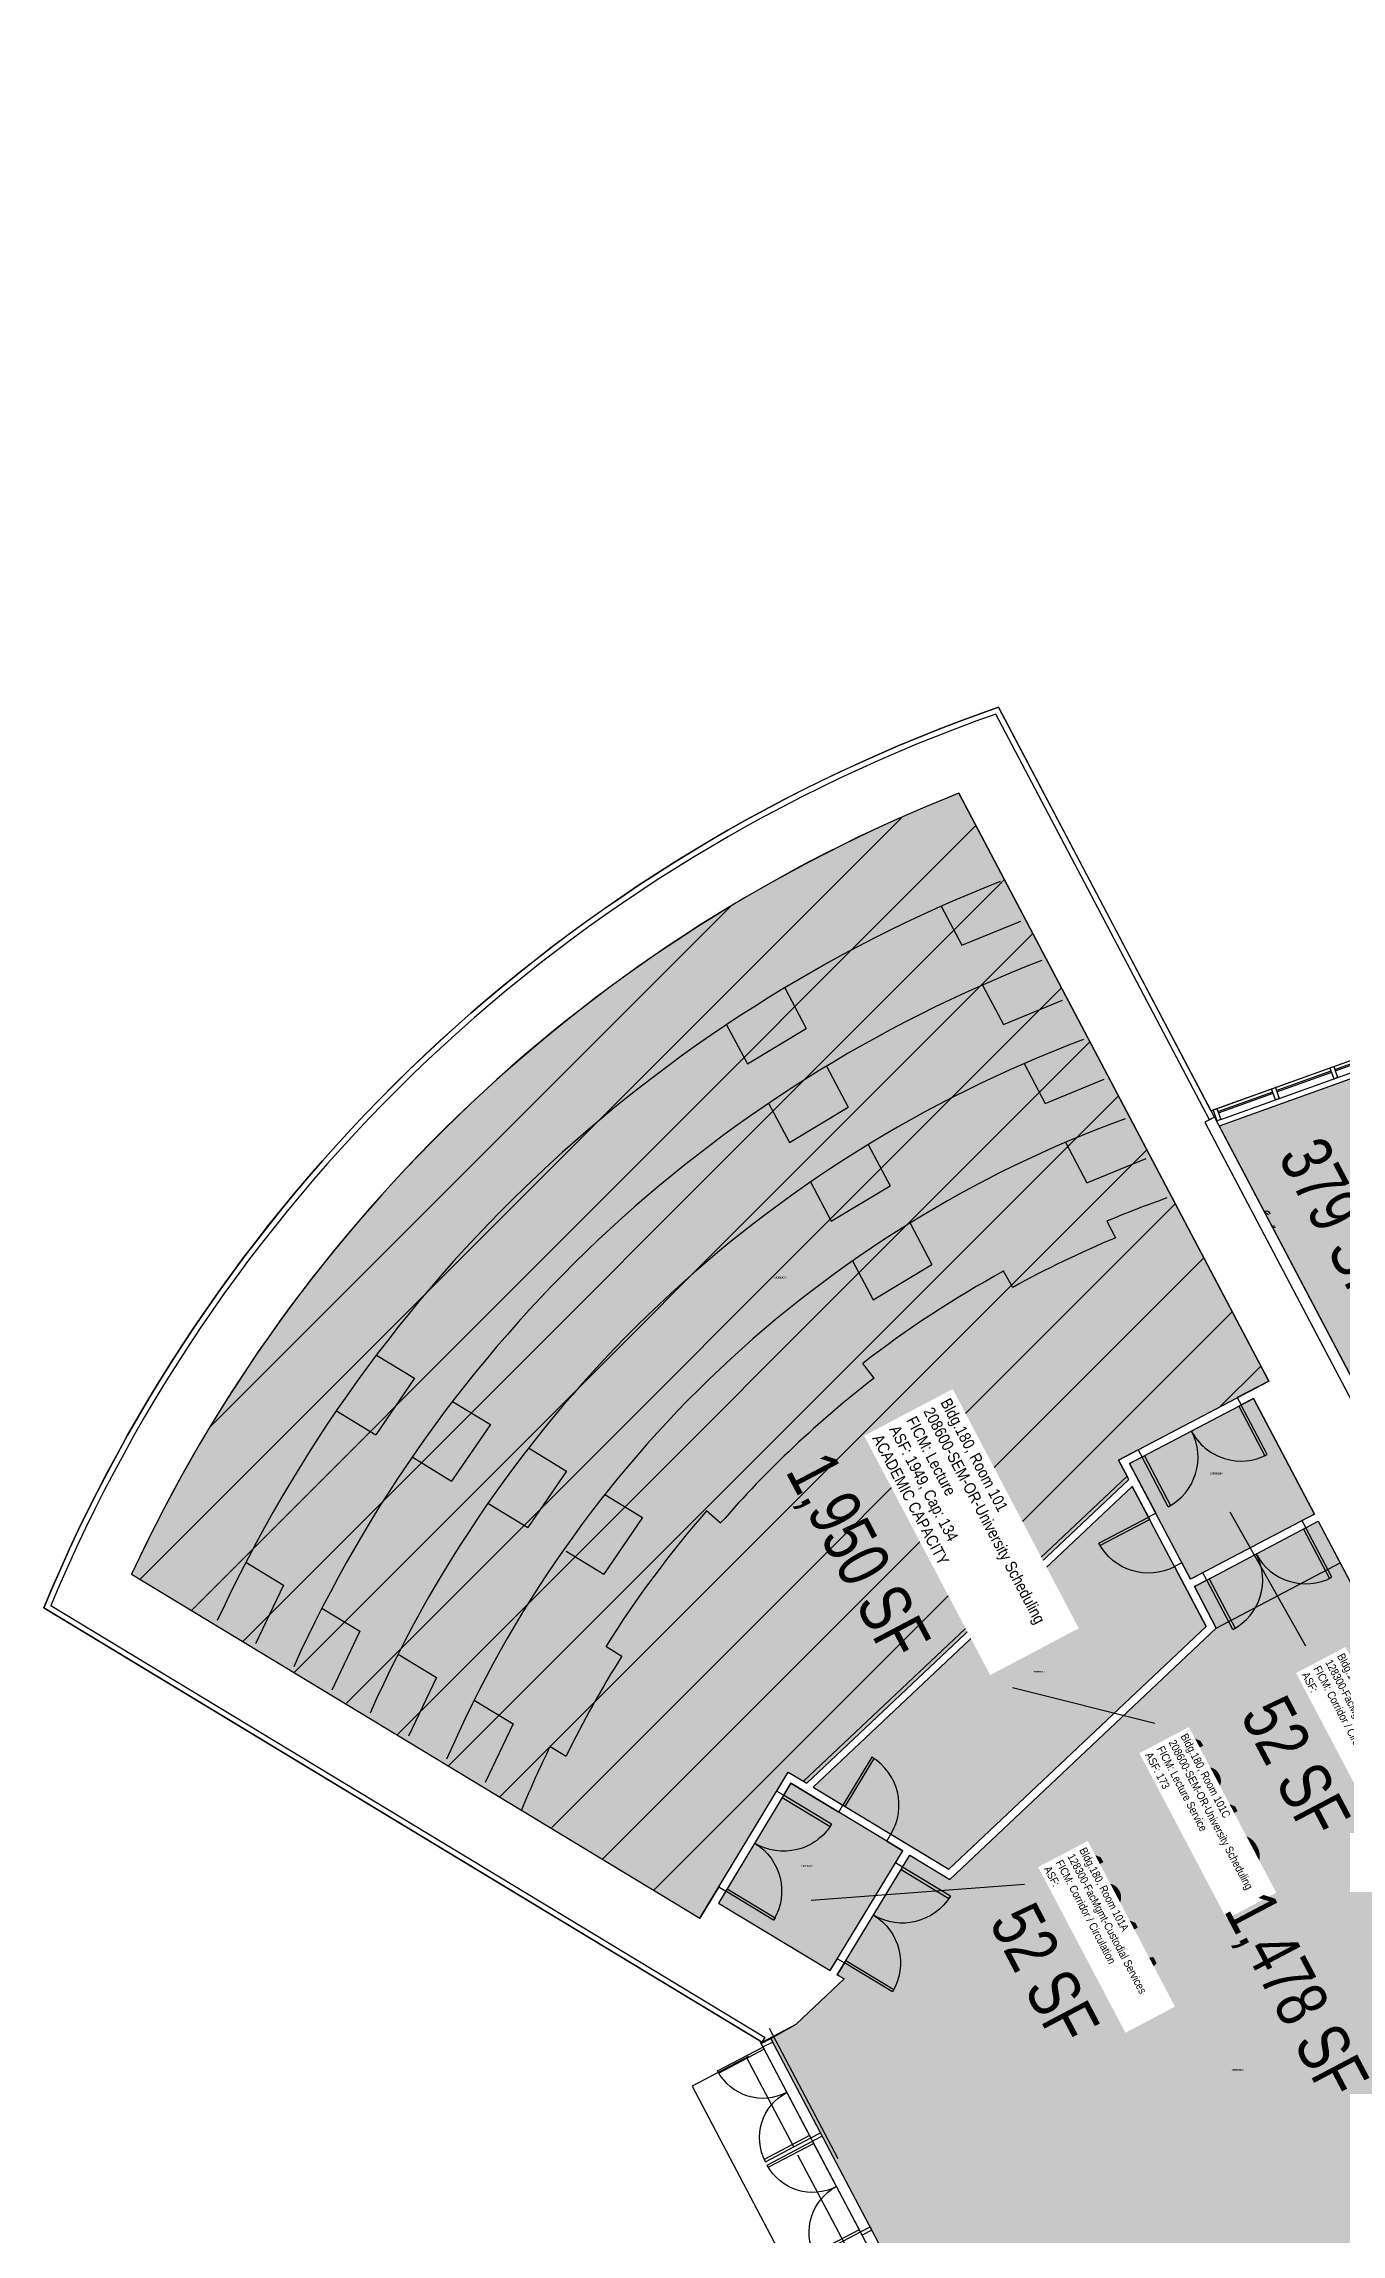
# Model space of a CAD drawing. Header units: inches. Extents: x 69211881 to 69215071, y 27675419 to 27678807.
# Drawn here: x 69211881 to 69212715, y 27676813 to 27678220 of the extents above; entities that cross this region are included whole.
import ezdxf
from ezdxf.enums import TextEntityAlignment as Align

# ---------------------------------------------------------------- set-up
doc = ezdxf.new("R2010")
doc.units = ezdxf.units.IN
doc.header["$LTSCALE"] = 0.25
doc.header["$MEASUREMENT"] = 0
doc.layers.get('0').update_dxf_attribs({"linetype": 'CONTINUOUS'})
for name, color, linetype in [('A-DOOR', 2, 'CONTINUOUS'), ('A-FLOR', 3, 'CONTINUOUS'), ('A-GLAZ', 1, 'CONTINUOUS'), ('A-IDEN-RNUM', 7, 'CONTINUOUS'), ('A-IDEN-SNUM', 4, 'CONTINUOUS'), ('A-IDEN-VNUM', 4, 'CONTINUOUS'), ('A-WALL', 5, 'CONTINUOUS'), ('AREA-ASSIGN', 7, 'CONTINUOUS'), ('AREA-GROSS', 1, 'CONTINUOUS'), ('AREA-TEXT', 3, 'CONTINUOUS'), ('Rooms-Capacity', 4, 'CONTINUOUS'), ('Rooms-Category-Color', 7, 'CONTINUOUS'), ('Rooms-College-Color', 7, 'CONTINUOUS'), ('Rooms-Department-Color', 7, 'CONTINUOUS'), ('Rooms-Division-Color', 7, 'CONTINUOUS'), ('Rooms-Information', 7, 'CONTINUOUS')]:
    doc.layers.add(name, color=color, linetype=linetype)
doc.styles.add('CP_AREA', font='arial.ttf', dxfattribs={"height": 15})
doc.styles.add('CP_ROOMSNUMBER', font='arial.ttf', dxfattribs={"height": 1})
doc.styles.add('CP_ROOMVNUMBER', font='arial.ttf', dxfattribs={"width": 0.85, "height": 0.075})

# ---------------------------------------------------------------- blocks, each defined once
blk = doc.blocks.new('Z08DD72')
at = {"linetype": 'Continuous', "lineweight": -3}
for points in [[(-36, 0), (-34.25, 0), (-34.25, 36), (-36, 36)], [(36, 0), (34.25, 0), (34.25, 36), (36, 36)]]:
    blk.add_lwpolyline(points, close=True, dxfattribs=at)
for centre, start, end in [((-36, 0), 0, 90), ((36, 0), 90, 180)]:
    blk.add_arc(centre, 36, start, end)
blk = doc.blocks.new('Z08D36')
at = {"linetype": 'Continuous', "lineweight": -3}
blk.add_lwpolyline([(-18, 0), (-16.25, 0), (-16.25, 36), (-18, 36)], close=True, dxfattribs=at)
blk.add_arc((-18, 0), 36, 0, 90)

msp = doc.modelspace()

# ---------------------------------------------------------------- hatches: boundary and pattern name
at = {"layer": 'Rooms-Capacity'}
h = msp.add_hatch(dxfattribs=at)
h.set_pattern_fill('ANSI31', color=256, scale=300, style=0)
h.set_pattern_definition([(45, (0, 0), (-26.516504294, 26.516504294), [])])
edge = h.paths.add_edge_path()
edge.add_line((69212668.7, 27677360.8), (69212469.5, 27677738.7))
edge.add_arc((69212831.9, 27676821.7), 985.9, 111.5649, 155.1049)
edge.add_line((69211937.6, 27677236.8), (69212303, 27677015.8))
edge.add_line((69212303, 27677015.8), (69212359.7, 27677109.6))
edge.add_line((69212359.7, 27677109.6), (69212371.8, 27677102.4))
edge.add_line((69212371.8, 27677102.4), (69212578.8, 27677297.5))
edge.add_line((69212578.8, 27677297.5), (69212572.2, 27677310))
edge.add_line((69212572.2, 27677310), (69212668.7, 27677360.8))
at = {"layer": 'Rooms-Category-Color', "true_color": 0xffff64}
h = msp.add_hatch(color=51, dxfattribs=at)
edge = h.paths.add_edge_path()
edge.add_line((69212668.7, 27677360.8), (69212469.5, 27677738.7))
edge.add_arc((69212831.9, 27676821.7), 985.9, 111.5649, 155.1049)
edge.add_line((69211937.6, 27677236.8), (69212303, 27677015.8))
edge.add_line((69212303, 27677015.8), (69212359.7, 27677109.6))
edge.add_line((69212359.7, 27677109.6), (69212371.8, 27677102.4))
edge.add_line((69212371.8, 27677102.4), (69212578.8, 27677297.5))
edge.add_line((69212578.8, 27677297.5), (69212572.2, 27677310))
edge.add_line((69212572.2, 27677310), (69212668.7, 27677360.8))
at = {"layer": 'Rooms-Category-Color', "true_color": 0xadadad}
for points in [[(69212636.9, 27677524.6), (69212776.2, 27677260.2), (69212828.6, 27677160.8), (69212869.4, 27677175.5), (69212873.9, 27677163), (69212930.4, 27677183.3), (69212788.1, 27677579)], [(69212618.5, 27677233.5), (69212579.3, 27677307.8), (69212658.9, 27677349.7), (69212698.1, 27677275.4)], [(69212433.4, 27677059), (69212361.5, 27677102.4), (69212314.9, 27677025.4), (69212386.8, 27676982)]]:
    msp.add_hatch(color=253, dxfattribs=at).paths.add_polyline_path(points)
at = {"layer": 'Rooms-Category-Color', "true_color": 0xffff64}
msp.add_hatch(color=51, dxfattribs=at).paths.add_polyline_path([(69212628.5, 27677203.2), (69212581, 27677293.2), (69212375.9, 27677099.8), (69212463, 27677047.2)])
at = {"layer": 'Rooms-Category-Color', "true_color": 0xadadad}
h = msp.add_hatch(color=253, dxfattribs=at)
edge = h.paths.add_edge_path()
edge.add_line((69212716.1, 27676752.5), (69212486.3, 27676720.5))
edge.add_line((69212486.3, 27676720.5), (69212463.6, 27676763.6))
edge.add_line((69212463.6, 27676763.6), (69212445.4, 27676754.6))
edge.add_line((69212445.4, 27676754.6), (69212348.6, 27676938.3))
edge.add_line((69212348.6, 27676938.3), (69212364.9, 27676947.5))
edge.add_line((69212364.9, 27676947.5), (69212395.7, 27676976.6))
edge.add_line((69212395.7, 27676976.6), (69212391.3, 27676979.2))
edge.add_line((69212391.3, 27676979.2), (69212396, 27676986.9))
edge.add_line((69212396, 27676986.9), (69212437.9, 27677056.2))
edge.add_line((69212437.9, 27677056.2), (69212463.7, 27677040.6))
edge.add_line((69212463.7, 27677040.6), (69212635, 27677202.1))
edge.add_line((69212635, 27677202.1), (69212620.9, 27677228.8))
edge.add_line((69212620.9, 27677228.8), (69212628.9, 27677233))
edge.add_line((69212628.9, 27677233), (69212700.5, 27677270.8))
edge.add_line((69212700.5, 27677270.8), (69212779.2, 27677121.6))
edge.add_line((69212779.2, 27677121.6), (69212974, 27677191.7))
edge.add_line((69212974, 27677191.7), (69212963.5, 27677220.6))
edge.add_line((69212963.5, 27677220.6), (69213031.3, 27677245))
edge.add_line((69213031.3, 27677245), (69213041.7, 27677216))
edge.add_line((69213041.7, 27677216), (69213129, 27677122.5))
edge.add_line((69213129, 27677122.5), (69213097.2, 27677105.7))
edge.add_line((69213097.2, 27677105.7), (69213111.1, 27677079.2))
edge.add_line((69213111.1, 27677079.2), (69213052.8, 27677048.4))
edge.add_line((69213052.8, 27677048.4), (69213014.7, 27677060.2))
edge.add_arc((69213530.7, 27676260.6), 951.6, 122.8372, 148.8751)
at = {"layer": 'Rooms-College-Color', "true_color": 0xffff64}
h = msp.add_hatch(color=51, dxfattribs=at)
edge = h.paths.add_edge_path()
edge.add_line((69212668.7, 27677360.8), (69212469.5, 27677738.7))
edge.add_arc((69212831.9, 27676821.7), 985.9, 111.5649, 155.1049)
edge.add_line((69211937.6, 27677236.8), (69212303, 27677015.8))
edge.add_line((69212303, 27677015.8), (69212359.7, 27677109.6))
edge.add_line((69212359.7, 27677109.6), (69212371.8, 27677102.4))
edge.add_line((69212371.8, 27677102.4), (69212578.8, 27677297.5))
edge.add_line((69212578.8, 27677297.5), (69212572.2, 27677310))
edge.add_line((69212572.2, 27677310), (69212668.7, 27677360.8))
at = {"layer": 'Rooms-College-Color', "true_color": 0xadadad}
for points in [[(69212636.9, 27677524.6), (69212776.2, 27677260.2), (69212828.6, 27677160.8), (69212869.4, 27677175.5), (69212873.9, 27677163), (69212930.4, 27677183.3), (69212788.1, 27677579)], [(69212618.5, 27677233.5), (69212579.3, 27677307.8), (69212658.9, 27677349.7), (69212698.1, 27677275.4)], [(69212433.4, 27677059), (69212361.5, 27677102.4), (69212314.9, 27677025.4), (69212386.8, 27676982)]]:
    msp.add_hatch(color=253, dxfattribs=at).paths.add_polyline_path(points)
at = {"layer": 'Rooms-College-Color', "true_color": 0xffff64}
msp.add_hatch(color=51, dxfattribs=at).paths.add_polyline_path([(69212628.5, 27677203.2), (69212581, 27677293.2), (69212375.9, 27677099.8), (69212463, 27677047.2)])
at = {"layer": 'Rooms-College-Color', "true_color": 0xadadad}
h = msp.add_hatch(color=253, dxfattribs=at)
edge = h.paths.add_edge_path()
edge.add_line((69212716.1, 27676752.5), (69212486.3, 27676720.5))
edge.add_line((69212486.3, 27676720.5), (69212463.6, 27676763.6))
edge.add_line((69212463.6, 27676763.6), (69212445.4, 27676754.6))
edge.add_line((69212445.4, 27676754.6), (69212348.6, 27676938.3))
edge.add_line((69212348.6, 27676938.3), (69212364.9, 27676947.5))
edge.add_line((69212364.9, 27676947.5), (69212395.7, 27676976.6))
edge.add_line((69212395.7, 27676976.6), (69212391.3, 27676979.2))
edge.add_line((69212391.3, 27676979.2), (69212396, 27676986.9))
edge.add_line((69212396, 27676986.9), (69212437.9, 27677056.2))
edge.add_line((69212437.9, 27677056.2), (69212463.7, 27677040.6))
edge.add_line((69212463.7, 27677040.6), (69212635, 27677202.1))
edge.add_line((69212635, 27677202.1), (69212620.9, 27677228.8))
edge.add_line((69212620.9, 27677228.8), (69212628.9, 27677233))
edge.add_line((69212628.9, 27677233), (69212700.5, 27677270.8))
edge.add_line((69212700.5, 27677270.8), (69212779.2, 27677121.6))
edge.add_line((69212779.2, 27677121.6), (69212974, 27677191.7))
edge.add_line((69212974, 27677191.7), (69212963.5, 27677220.6))
edge.add_line((69212963.5, 27677220.6), (69213031.3, 27677245))
edge.add_line((69213031.3, 27677245), (69213041.7, 27677216))
edge.add_line((69213041.7, 27677216), (69213129, 27677122.5))
edge.add_line((69213129, 27677122.5), (69213097.2, 27677105.7))
edge.add_line((69213097.2, 27677105.7), (69213111.1, 27677079.2))
edge.add_line((69213111.1, 27677079.2), (69213052.8, 27677048.4))
edge.add_line((69213052.8, 27677048.4), (69213014.7, 27677060.2))
edge.add_arc((69213530.7, 27676260.6), 951.6, 122.8372, 148.8751)
at = {"layer": 'Rooms-Department-Color', "true_color": 0x003fff}
h = msp.add_hatch(color=160, dxfattribs=at)
edge = h.paths.add_edge_path()
edge.add_line((69212668.7, 27677360.8), (69212469.5, 27677738.7))
edge.add_arc((69212831.9, 27676821.7), 985.9, 111.5649, 155.1049)
edge.add_line((69211937.6, 27677236.8), (69212303, 27677015.8))
edge.add_line((69212303, 27677015.8), (69212359.7, 27677109.6))
edge.add_line((69212359.7, 27677109.6), (69212371.8, 27677102.4))
edge.add_line((69212371.8, 27677102.4), (69212578.8, 27677297.5))
edge.add_line((69212578.8, 27677297.5), (69212572.2, 27677310))
edge.add_line((69212572.2, 27677310), (69212668.7, 27677360.8))
at = {"layer": 'Rooms-Department-Color', "true_color": 0xacacac}
for points in [[(69212636.9, 27677524.6), (69212776.2, 27677260.2), (69212828.6, 27677160.8), (69212869.4, 27677175.5), (69212873.9, 27677163), (69212930.4, 27677183.3), (69212788.1, 27677579)], [(69212618.5, 27677233.5), (69212579.3, 27677307.8), (69212658.9, 27677349.7), (69212698.1, 27677275.4)], [(69212433.4, 27677059), (69212361.5, 27677102.4), (69212314.9, 27677025.4), (69212386.8, 27676982)]]:
    msp.add_hatch(color=253, dxfattribs=at).paths.add_polyline_path(points)
at = {"layer": 'Rooms-Department-Color', "true_color": 0x003fff}
msp.add_hatch(color=160, dxfattribs=at).paths.add_polyline_path([(69212628.5, 27677203.2), (69212581, 27677293.2), (69212375.9, 27677099.8), (69212463, 27677047.2)])
at = {"layer": 'Rooms-Department-Color', "true_color": 0xacacac}
h = msp.add_hatch(color=253, dxfattribs=at)
edge = h.paths.add_edge_path()
edge.add_line((69212716.1, 27676752.5), (69212486.3, 27676720.5))
edge.add_line((69212486.3, 27676720.5), (69212463.6, 27676763.6))
edge.add_line((69212463.6, 27676763.6), (69212445.4, 27676754.6))
edge.add_line((69212445.4, 27676754.6), (69212348.6, 27676938.3))
edge.add_line((69212348.6, 27676938.3), (69212364.9, 27676947.5))
edge.add_line((69212364.9, 27676947.5), (69212395.7, 27676976.6))
edge.add_line((69212395.7, 27676976.6), (69212391.3, 27676979.2))
edge.add_line((69212391.3, 27676979.2), (69212396, 27676986.9))
edge.add_line((69212396, 27676986.9), (69212437.9, 27677056.2))
edge.add_line((69212437.9, 27677056.2), (69212463.7, 27677040.6))
edge.add_line((69212463.7, 27677040.6), (69212635, 27677202.1))
edge.add_line((69212635, 27677202.1), (69212620.9, 27677228.8))
edge.add_line((69212620.9, 27677228.8), (69212628.9, 27677233))
edge.add_line((69212628.9, 27677233), (69212700.5, 27677270.8))
edge.add_line((69212700.5, 27677270.8), (69212779.2, 27677121.6))
edge.add_line((69212779.2, 27677121.6), (69212974, 27677191.7))
edge.add_line((69212974, 27677191.7), (69212963.5, 27677220.6))
edge.add_line((69212963.5, 27677220.6), (69213031.3, 27677245))
edge.add_line((69213031.3, 27677245), (69213041.7, 27677216))
edge.add_line((69213041.7, 27677216), (69213129, 27677122.5))
edge.add_line((69213129, 27677122.5), (69213097.2, 27677105.7))
edge.add_line((69213097.2, 27677105.7), (69213111.1, 27677079.2))
edge.add_line((69213111.1, 27677079.2), (69213052.8, 27677048.4))
edge.add_line((69213052.8, 27677048.4), (69213014.7, 27677060.2))
edge.add_arc((69213530.7, 27676260.6), 951.6, 122.8372, 148.8751)
at = {"layer": 'Rooms-Division-Color', "true_color": 0x003fff}
h = msp.add_hatch(color=160, dxfattribs=at)
edge = h.paths.add_edge_path()
edge.add_line((69212668.7, 27677360.8), (69212469.5, 27677738.7))
edge.add_arc((69212831.9, 27676821.7), 985.9, 111.5649, 155.1049)
edge.add_line((69211937.6, 27677236.8), (69212303, 27677015.8))
edge.add_line((69212303, 27677015.8), (69212359.7, 27677109.6))
edge.add_line((69212359.7, 27677109.6), (69212371.8, 27677102.4))
edge.add_line((69212371.8, 27677102.4), (69212578.8, 27677297.5))
edge.add_line((69212578.8, 27677297.5), (69212572.2, 27677310))
edge.add_line((69212572.2, 27677310), (69212668.7, 27677360.8))
at = {"layer": 'Rooms-Division-Color', "true_color": 0xadadad}
for points in [[(69212636.9, 27677524.6), (69212776.2, 27677260.2), (69212828.6, 27677160.8), (69212869.4, 27677175.5), (69212873.9, 27677163), (69212930.4, 27677183.3), (69212788.1, 27677579)], [(69212618.5, 27677233.5), (69212579.3, 27677307.8), (69212658.9, 27677349.7), (69212698.1, 27677275.4)], [(69212433.4, 27677059), (69212361.5, 27677102.4), (69212314.9, 27677025.4), (69212386.8, 27676982)]]:
    msp.add_hatch(color=253, dxfattribs=at).paths.add_polyline_path(points)
at = {"layer": 'Rooms-Division-Color', "true_color": 0x003fff}
msp.add_hatch(color=160, dxfattribs=at).paths.add_polyline_path([(69212628.5, 27677203.2), (69212581, 27677293.2), (69212375.9, 27677099.8), (69212463, 27677047.2)])
at = {"layer": 'Rooms-Division-Color', "true_color": 0xadadad}
h = msp.add_hatch(color=253, dxfattribs=at)
edge = h.paths.add_edge_path()
edge.add_line((69212716.1, 27676752.5), (69212486.3, 27676720.5))
edge.add_line((69212486.3, 27676720.5), (69212463.6, 27676763.6))
edge.add_line((69212463.6, 27676763.6), (69212445.4, 27676754.6))
edge.add_line((69212445.4, 27676754.6), (69212348.6, 27676938.3))
edge.add_line((69212348.6, 27676938.3), (69212364.9, 27676947.5))
edge.add_line((69212364.9, 27676947.5), (69212395.7, 27676976.6))
edge.add_line((69212395.7, 27676976.6), (69212391.3, 27676979.2))
edge.add_line((69212391.3, 27676979.2), (69212396, 27676986.9))
edge.add_line((69212396, 27676986.9), (69212437.9, 27677056.2))
edge.add_line((69212437.9, 27677056.2), (69212463.7, 27677040.6))
edge.add_line((69212463.7, 27677040.6), (69212635, 27677202.1))
edge.add_line((69212635, 27677202.1), (69212620.9, 27677228.8))
edge.add_line((69212620.9, 27677228.8), (69212628.9, 27677233))
edge.add_line((69212628.9, 27677233), (69212700.5, 27677270.8))
edge.add_line((69212700.5, 27677270.8), (69212779.2, 27677121.6))
edge.add_line((69212779.2, 27677121.6), (69212974, 27677191.7))
edge.add_line((69212974, 27677191.7), (69212963.5, 27677220.6))
edge.add_line((69212963.5, 27677220.6), (69213031.3, 27677245))
edge.add_line((69213031.3, 27677245), (69213041.7, 27677216))
edge.add_line((69213041.7, 27677216), (69213129, 27677122.5))
edge.add_line((69213129, 27677122.5), (69213097.2, 27677105.7))
edge.add_line((69213097.2, 27677105.7), (69213111.1, 27677079.2))
edge.add_line((69213111.1, 27677079.2), (69213052.8, 27677048.4))
edge.add_line((69213052.8, 27677048.4), (69213014.7, 27677060.2))
edge.add_arc((69213530.7, 27676260.6), 951.6, 122.8372, 148.8751)

# ---------------------------------------------------------------- linework, layer by layer
at = {"layer": 'A-FLOR'}
for p, q in [((69212458.1, 27677666), (69212471.3, 27677641)), ((69212357.5, 27677613.6, 0), (69212371.4, 27677587.4, 0)), ((69212484.7, 27677615.4), (69212498.1, 27677590.1)), ((69212320.2, 27677589.9, 0), (69212333.7, 27677564.7, 0)), ((69212333.7, 27677564.7, 0), (69212371.4, 27677587.4, 0)), ((69212384.3, 27677563.2, 0), (69212398.3, 27677536.9, 0)), ((69212511.4, 27677564.9), (69212524.9, 27677539.3)), ((69212347.2, 27677539.4, 0), (69212360.6, 27677514.1, 0)), ((69212360.6, 27677514.1, 0), (69212398.3, 27677536.9, 0)), ((69212411.2, 27677512.8, 0), (69212425.3, 27677486.3, 0)), ((69212538, 27677514.3), (69212551.7, 27677488.3)), ((69212374.1, 27677488.8, 0), (69212387.5, 27677463.6, 0)), ((69212387.5, 27677463.6, 0), (69212425.3, 27677486.3, 0)), ((69212666.1, 27677469.8, 0), (69212666.8, 27677468.5, 0)), ((69212438.1, 27677462.3, 0), (69212452.2, 27677435.8, 0)), ((69212564.7, 27677463.7), (69212570.3, 27677453)), ((69212672.3, 27677460.6), (69212671, 27677459.9)), ((69212672.8, 27677459.8), (69212671.4, 27677459.1)), ((69212401.1, 27677438.1, 0), (69212414.4, 27677413.1, 0)), ((69212414.4, 27677413.1, 0), (69212452.2, 27677435.8, 0)), ((69212504.1, 27677421.1), (69212498.3, 27677431.6)), ((69212095, 27677377.6, 0), (69212119.5, 27677362.7, 0)), ((69212415, 27677362.7), (69212407.7, 27677372.2)), ((69212119.5, 27677362.7, 0), (69212094.6, 27677326.4, 0)), ((69212143.9, 27677347.8, 0), (69212168.3, 27677332.9, 0)), ((69212069.3, 27677341.8, 0), (69212094.6, 27677326.4, 0)), ((69212168.3, 27677332.9, 0), (69212143.4, 27677296.5, 0)), ((69212192.9, 27677317.9, 0), (69212217.2, 27677303, 0)), ((69212118, 27677312.1, 0), (69212143.4, 27677296.5, 0)), ((69212217.2, 27677303, 0), (69212192.3, 27677266.7, 0)), ((69212241.9, 27677288, 0), (69212266.1, 27677273.2, 0)), ((69212166.7, 27677282.3, 0), (69212192.3, 27677266.7, 0)), ((69212266.1, 27677273.2, 0), (69212241.2, 27677236.8, 0)), ((69212316.3, 27677269.6), (69212307.3, 27677277.5)), ((69212011.1, 27677244.5), (69212035.2, 27677229.8)), ((69212217, 27677251.6, 0), (69212241.2, 27677236.8, 0)), ((69212635, 27677202.1), (69212714.6, 27677244.1)), ((69212060, 27677214.9), (69212084.4, 27677200.1)), ((69212242.6, 27677190.5), (69212252.8, 27677184.1)), ((69212108.9, 27677185.3), (69212133.6, 27677170.3)), ((69212157.8, 27677155.7), (69212182.9, 27677140.5)), ((69212206.7, 27677126.1), (69212217, 27677119.9)), ((69212391.9, 27676861.1), (69212347.8, 27676944.7)), ((69212334.3, 27676926.8), (69212298.1, 27676907.7)), ((69212332.9, 27676926.1), (69212363.3, 27676868.5)), ((69212298.1, 27676907.7), (69212392.1, 27676729.2)), ((69212365.8, 27676863.7), (69212395.7, 27676807))]:
    msp.add_line(p, q, dxfattribs=at)
for points in [[(69212471.3, 27677641), (69212509.4, 27677656.5)], [(69212471.3, 27677641), (69212509.4, 27677656.5)], [(69212498.1, 27677590.1), (69212536.2, 27677605.6)], [(69212498.1, 27677590.1), (69212536.2, 27677605.6)], [(69212524.9, 27677539.3), (69212563, 27677554.8)], [(69212524.9, 27677539.3), (69212563, 27677554.8)], [(69212551.8, 27677488.3), (69212589.9, 27677503.8)], [(69212035.2, 27677229.8), (69212017.3, 27677192.1)], [(69212084.4, 27677200.1), (69212066.4, 27677162.3)], [(69212133.6, 27677170.3), (69212115.6, 27677132.6)], [(69212182.9, 27677140.5), (69212164.9, 27677102.8)]]:
    msp.add_lwpolyline(points, dxfattribs=at)
for centre, radius, start, end in [((69212836, 27676817.4), 928.9, 111.4667, 155.2052), ((69212836, 27676817.4), 871.9, 111.0511, 155.6234), ((69212836, 27676817.4), 814.9, 110.5768, 156.1005), ((69212836, 27676817.4), 757.9, 110.0307, 156.6501), ((69212836, 27676817.4), 700.9, 109.3947, 112.7697), ((69212667.2, 27677467, 0), 3, 27.6873, 112.9071), ((69212667.2, 27677467, 0), 1.5, 27.6873, 108.0933), ((69212836, 27676817.4), 688.9, 112.6819, 118.7992), ((69212836, 27676817.4), 700.9, 118.7992, 127.6669), ((69212836, 27676817.4), 688.9, 127.6669, 138.967), ((69212836, 27676817.4), 700.9, 138.967, 147.8347), ((69212836, 27676817.4), 688.9, 147.8347, 153.952), ((69212836, 27676817.4), 700.9, 153.8642, 157.5379)]:
    msp.add_arc(centre, radius, start, end, dxfattribs=at)
at = {"layer": 'A-GLAZ'}
for p, q in [((69212635.4, 27677536), (69212748, 27677576.5)), ((69212638, 27677529), (69212748.2, 27677568.6)), ((69212711.2, 27677561.1), (69212746.3, 27677573.8)), ((69212711.5, 27677560.2), (69212746.7, 27677572.8)), ((69212673.6, 27677547.6), (69212708.8, 27677560.3)), ((69212674, 27677546.7), (69212709.2, 27677559.3)), ((69212636.1, 27677534.1), (69212671.3, 27677546.8)), ((69212636.4, 27677533.2), (69212671.6, 27677545.8)), ((69212520.3, 27677227.7), (69212523, 27677230.2)), ((69212508.7, 27677216.8), (69212506, 27677214.3)), ((69212509.7, 27677215.7), (69212508.7, 27677216.8)), ((69212521.4, 27677226.6), (69212520.3, 27677227.7)), ((69212523.1, 27677224.8), (69212522, 27677225.9)), ((69212526, 27677227.6), (69212523.1, 27677224.8)), ((69212508.5, 27677211.1), (69212511.4, 27677213.8)), ((69212511.4, 27677213.8), (69212510.4, 27677214.9)), ((69212374.5, 27676874.1), (69212343.8, 27676932.4)), ((69212406.4, 27676813.6), (69212375.7, 27676871.9))]:
    msp.add_line(p, q, dxfattribs=at)
for points in [[(69212708.1, 27677562.2), (69212710.5, 27677563), (69212713, 27677556), (69212710.7, 27677555.1)], [(69212670.6, 27677548.7), (69212673, 27677549.5), (69212675.5, 27677542.5), (69212673.1, 27677541.6)], [(69212633.1, 27677535.2), (69212635.4, 27677536), (69212638, 27677529), (69212635.6, 27677528.1)], [(69212348.6, 27676938.3), (69212349.8, 27676936.1), (69212343.6, 27676932.9), (69212342.4, 27676935.1)], [(69212380.5, 27676877.8), (69212381.7, 27676875.6), (69212375.5, 27676872.4), (69212374.3, 27676874.6)], [(69212412.4, 27676817.3), (69212413.5, 27676815.1), (69212407.3, 27676811.9), (69212406.2, 27676814.1)]]:
    msp.add_lwpolyline(points, close=True, dxfattribs=at)
msp.add_lwpolyline([(69212633.8, 27677530.4), (69212627.7, 27677527.2), (69212825.3, 27677152.3), (69212865.3, 27677166.8), (69212869.8, 27677154.2)], dxfattribs=at)
at = {"layer": 'A-IDEN-VNUM'}
for p, q in [((69212692.5, 27677190.6), (69212643.9, 27677276.7)), ((69212595.6, 27677140.8), (69212503.9, 27677163.8)), ((69212511.7, 27677037.3), (69212374.5, 27677027))]:
    msp.add_line(p, q, dxfattribs=at)
at = {"layer": 'A-WALL'}
for p, q in [((69212633.8, 27677530.4), (69212494.9, 27677793.9)), ((69212630.6, 27677528.7), (69212493.2, 27677789.5)), ((69212469.5, 27677738.7), (69212668.7, 27677360.8)), ((69212633.8, 27677530.4), (69212630.6, 27677528.7)), ((69212668.7, 27677360.8), (69212648.5, 27677350.2)), ((69212648.5, 27677350.2), (69212650.9, 27677345.5)), ((69212584.8, 27677316.6), (69212572.2, 27677310)), ((69212584.8, 27677316.6), (69212587.3, 27677312)), ((69212572.2, 27677310), (69212577.6, 27677299.8)), ((69212587.3, 27677312), (69212579.3, 27677307.8)), ((69212579.3, 27677307.8), (69212596.1, 27677275.9)), ((69212577.6, 27677299.8), (69212369.6, 27677103.7)), ((69212581, 27677293.2), (69212375.9, 27677099.8)), ((69212581, 27677293.2), (69212591.4, 27677273.5)), ((69212596.1, 27677275.9), (69212591.4, 27677273.5)), ((69212690.1, 27677271.2), (69212698.1, 27677275.4)), ((69212690.1, 27677271.2), (69212692.6, 27677266.6)), ((69212692.6, 27677266.6), (69212700.5, 27677270.8)), ((69212700.5, 27677270.8), (69212779.2, 27677121.6)), ((69212612.9, 27677244.1), (69212608.2, 27677241.6)), ((69212612.9, 27677244.1), (69212618.5, 27677233.5)), ((69211937.6, 27677236.8), (69212303, 27677015.8)), ((69212608.2, 27677241.6), (69212628.5, 27677203.2)), ((69212626.4, 27677237.7), (69212618.5, 27677233.5)), ((69212628.9, 27677233), (69212620.9, 27677228.8)), ((69212628.9, 27677233), (69212626.4, 27677237.7)), ((69211885.7, 27677216.7), (69212344.9, 27676939)), ((69212620.9, 27677228.8), (69212635, 27677202.1)), ((69211881.2, 27677215.2), (69212343, 27676935.9)), ((69212628.5, 27677203.2), (69212463, 27677047.2)), ((69212635, 27677202.1), (69212463.7, 27677040.6)), ((69212352.4, 27677097.4), (69212359.7, 27677109.6)), ((69212359.7, 27677109.6), (69212369.6, 27677103.7)), ((69212352.4, 27677097.4), (69212356.9, 27677094.7)), ((69212356.9, 27677094.7), (69212361.5, 27677102.4)), ((69212361.5, 27677102.4), (69212392.3, 27677083.8)), ((69212375.9, 27677099.8), (69212395, 27677088.3)), ((69212392.3, 27677083.8), (69212395, 27677088.3)), ((69212423.1, 27677065.2), (69212425.8, 27677069.7)), ((69212423.1, 27677065.2), (69212433.4, 27677059)), ((69212425.8, 27677069.7), (69212463, 27677047.2)), ((69212428.7, 27677051.3), (69212433.4, 27677059)), ((69212433.2, 27677048.5), (69212428.7, 27677051.3)), ((69212433.2, 27677048.5), (69212437.9, 27677056.2)), ((69212437.9, 27677056.2), (69212463.7, 27677040.6)), ((69212315.1, 27677035.8), (69212303, 27677015.8)), ((69212395.7, 27676976.6), (69212364.9, 27676947.5)), ((69212396, 27676986.9), (69212391.3, 27676979.2)), ((69212391.3, 27676979.2), (69212395.7, 27676976.6)), ((69212391.5, 27676989.6), (69212396, 27676986.9)), ((69212343, 27676935.9), (69212364.9, 27676947.5)), ((69212343, 27676935.9), (69212344.9, 27676939))]:
    msp.add_line(p, q, dxfattribs=at)
msp.add_lwpolyline([(69212633.8, 27677530.4), (69212828.6, 27677160.8), (69212869.4, 27677175.6), (69212873.9, 27677163)], dxfattribs=at)
at = {"layer": 'A-WALL', "elevation": 0}
for points in [[(69212698.1, 27677275.4), (69212658.9, 27677349.7), (69212650.9, 27677345.5)], [(69212315.1, 27677035.8), (69212319.6, 27677033.1), (69212314.9, 27677025.4), (69212386.8, 27676982), (69212391.5, 27676989.6)]]:
    msp.add_lwpolyline(points, dxfattribs=at)
at = {"layer": 'A-WALL'}
for radius, start, end in [(1028.9, 109.1152, 157.5161), (1025.3, 109.2892, 157.3421), (985.9, 111.5649, 155.1049)]:
    msp.add_arc((69212831.9, 27676821.7), radius, start, end, dxfattribs=at)
at = {"layer": 'AREA-ASSIGN'}
msp.add_lwpolyline([(69212668.7, 27677360.8), (69212469.5, 27677738.7, 0.192298), (69211937.6, 27677236.8), (69212303, 27677015.8), (69212303, 27677015.8), (69212359.7, 27677109.6), (69212371.8, 27677102.4), (69212578.8, 27677297.5), (69212572.2, 27677310), (69212668.7, 27677360.8), (69212668.7, 27677360.8)], format="xyb", close=True, dxfattribs=at)
for points in [[(69212636.9, 27677524.6), (69212776.2, 27677260.2), (69212828.6, 27677160.8), (69212869.4, 27677175.5), (69212873.9, 27677163), (69212930.4, 27677183.3), (69212788.1, 27677579), (69212636.9, 27677524.6)], [(69212618.5, 27677233.5), (69212579.3, 27677307.8), (69212658.9, 27677349.7), (69212698.1, 27677275.4)]]:
    msp.add_lwpolyline(points, close=True, dxfattribs=at)
at = {"layer": 'AREA-ASSIGN', "elevation": 0}
for points in [[(69212628.5, 27677203.2), (69212581, 27677293.2), (69212375.9, 27677099.8), (69212463, 27677047.2)], [(69212433.4, 27677059), (69212361.5, 27677102.4), (69212314.9, 27677025.4), (69212386.8, 27676982)]]:
    msp.add_lwpolyline(points, close=True, dxfattribs=at)
at = {"layer": 'AREA-ASSIGN'}
msp.add_lwpolyline([(69212445.4, 27676754.6), (69212348.6, 27676938.3), (69212364.9, 27676947.5), (69212395.7, 27676976.6), (69212391.3, 27676979.2), (69212396, 27676986.9), (69212437.9, 27677056.2), (69212463.7, 27677040.6), (69212635, 27677202.1), (69212620.9, 27677228.8), (69212628.9, 27677233), (69212700.5, 27677270.8), (69212779.2, 27677121.6), (69212974, 27677191.7), (69212963.5, 27677220.6), (69213031.3, 27677245), (69213041.7, 27677216), (69213129, 27677122.5), (69213097.2, 27677105.7), (69213111.1, 27677079.2), (69213052.8, 27677048.4), (69213014.7, 27677060.2, 0.114103), (69212716.1, 27676752.5)], format="xyb", dxfattribs=at)
at = {"layer": 'AREA-GROSS'}
msp.add_lwpolyline([(69212439.5, 27676750.9), (69212341.5, 27676936.8), (69211881.2, 27677215.2, -0.214385), (69212494.9, 27677793.9), (69212631.6, 27677534.6), (69212784.2, 27677589.5), (69212769.3, 27677631.2), (69213472.9, 27677884.3), (69213477.4, 27677871.9), (69213571.5, 27677905.7), (69213567, 27677918.2), (69213833.9, 27678013.8), (69213866.7, 27677922.5), (69213945.7, 27677951), (69213912.4, 27678043.9), (69214402.6, 27678220.3), (69214436, 27678127.3), (69214566.3, 27678174.2), (69214696.8, 27677811.5), (69214211.1, 27677636.7), (69214374.1, 27677183.7), (69214145.4, 27677101.4), (69214175.1, 27677018.8), (69213593, 27676809.3)], format="xyb", dxfattribs=at)

# ---------------------------------------------------------------- block references
at = {"layer": 'A-DOOR'}
for name, p, rotation in [('Z08DD72', (69212619.1, 27677328.7), 207.7873083326959), ('Z08DD72', (69212660.7, 27677249.8), 207.7886944917966), ('Z08D36', (69212410.4, 27677079), 328.8465126807823)]:
    msp.add_blockref(name, p, dxfattribs=dict(at, rotation=rotation))
at = {"layer": 'A-DOOR', "xscale": -1}
for name, p, rotation in [('Z08D36', (69212599.8, 27677257.5), 117.7052533613442), ('Z08DD72', (69212338.2, 27677063.9), 238.8466172041188), ('Z08DD72', (69212414.6, 27677017.7), 238.845231045017)]:
    msp.add_blockref(name, p, dxfattribs=dict(at, rotation=rotation))
at = {"layer": 'A-DOOR', "rotation": 117.7872589531182}
for p, xscale, yscale, zscale in [((69212358.9, 27676903.7), -0.9149919099742485, 0.9149919099742387, 0.9149919099742406), ((69212390.8, 27676843.2), -0.9149919099742564, 0.9149919099742457, 0.9149919099742498)]:
    msp.add_blockref('Z08DD72', p, dxfattribs=dict(at, xscale=xscale, yscale=yscale, zscale=zscale))

# ---------------------------------------------------------------- texts
at = {"layer": 'A-IDEN-RNUM', "style": 'CP_ROOMSNUMBER'}
for s, p in [('0101-00', (69212354.7, 27677427.4)), ('0101-B0', (69212635, 27677301.5)), ('0101-C0', (69212521, 27677174.1)), ('0101-A0', (69212371.9, 27677049.2)), ('0100-00', (69212648.7, 27676918.2))]:
    msp.add_text(s, height=1, rotation=359.7873, dxfattribs=at).set_placement(p, align=Align.MIDDLE)
at = {"layer": 'A-IDEN-SNUM', "style": 'CP_ROOMSNUMBER'}
for s, p in [('1800010100', (69212354.7, 27677427.4)), ('18000101B0', (69212635, 27677301.5)), ('18000101C0', (69212521, 27677174.1)), ('18000101A0', (69212371.9, 27677049.2)), ('1800010000', (69212648.7, 27676918.2))]:
    msp.add_text(s, height=1, rotation=359.7873, dxfattribs=at).set_placement(p, align=Align.MIDDLE)
at = {"layer": 'A-IDEN-VNUM', "style": 'CP_ROOMVNUMBER', "width": 0.85}
for s, height, p in [('101', 52, (69212456.7, 27677298.1)), ('101B', 36, (69212728.1, 27677137.9)), ('101C', 36, (69212627.7, 27677085.8)), ('101A', 36, (69212563, 27677012))]:
    msp.add_text(s, height=height, rotation=297.7873, dxfattribs=at).set_placement(p, align=Align.MIDDLE)
at = {"layer": 'AREA-TEXT', "style": 'CP_AREA', "width": 0.75}
for s, p in [('379 SF', (69212714.9, 27677463.5)), ('1,950 SF', (69212405, 27677248.6)), ('52 SF', (69212686.2, 27677113)), ('52 SF', (69212524.7, 27676979.9)), ('1,478 SF', (69212686.8, 27676966.3))]:
    msp.add_text(s, height=33, rotation=297.7873, dxfattribs=at).set_placement(p, align=Align.MIDDLE_CENTER)

# ---------------------------------------------------------------- next in the draw order: texts
at = {"layer": 'Rooms-Information', "attachment_point": 7, "rotation": 297.7873, "style": 'CP_ROOMVNUMBER', "bg_fill": 3, "box_fill_scale": 1.5, "bg_fill_color": 256, "bg_fill_true_color": 13158600, "bg_fill_transparency": 0}
for s, insert, char_height, width in [('Bldg.180, Room 101^M^J208600-SEM-OR-University Scheduling^M^JFICM: Lecture^M^JASF: 1949, Cap: 134^M^JACADEMIC CAPACITY', (69212413.5, 27677324.1), 7.4286, 166.4), ('Bldg.180, Room 101B^M^J128300-FacMgmt-Custodial Services^M^JFICM: Corridor / Circulation^M^JASF: ', (69212689.7, 27677172.1), 5.143, 115.2), ('Bldg.180, Room 101A^M^J128300-FacMgmt-Custodial Services^M^JFICM: Corridor / Circulation^M^JASF: ', (69212523.9, 27677047.4), 5.143, 115.2)]:
    msp.add_mtext(s, dxfattribs=dict(at, insert=insert, char_height=char_height, width=width))

# ---------------------------------------------------------------- next in the draw order: texts
at = {"layer": 'Rooms-Information', "insert": (69212589, 27677120.6), "char_height": 5.143, "width": 115.2, "attachment_point": 7, "rotation": 297.7873, "style": 'CP_ROOMVNUMBER', "bg_fill": 3, "box_fill_scale": 1.5, "bg_fill_color": 256, "bg_fill_true_color": 13158600, "bg_fill_transparency": 0}
msp.add_mtext('Bldg.180, Room 101C^M^J208600-SEM-OR-University Scheduling^M^JFICM: Lecture Service^M^JASF: 173', dxfattribs=at)

doc.saveas('drawing.dxf')
